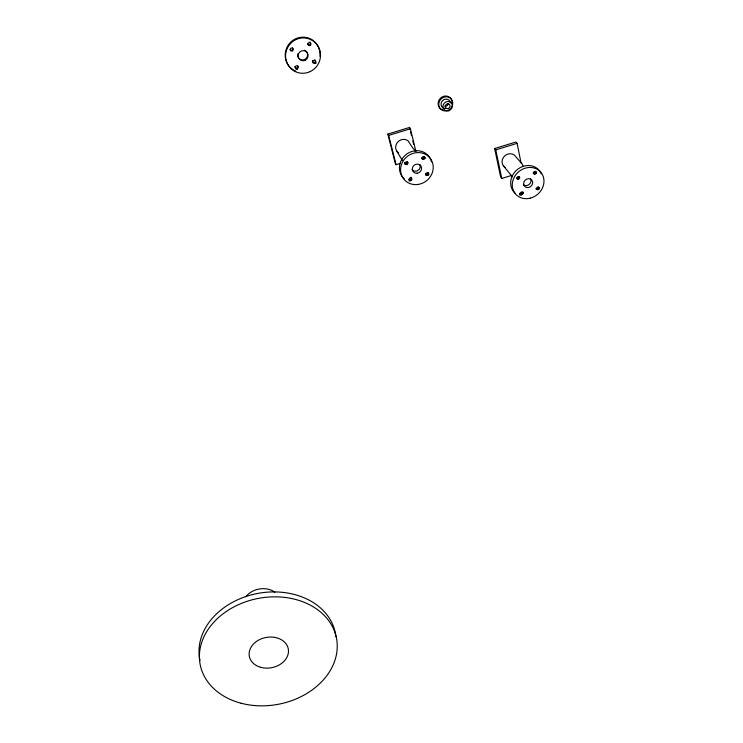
<?xml version="1.0" encoding="UTF-8"?>
<svg xmlns="http://www.w3.org/2000/svg" width="743" height="743" viewBox="0 0 743 743"><rect width="100%" height="100%" fill="white"/><g stroke="black" fill="none" stroke-linecap="round" stroke-linejoin="round"><path stroke-width="1.11" d="M400.375 163.386L396.075 164.695L395.257 163.293L387.846 134.084L409.523 127.452L410.405 128.762L415.969 151.6M387.846 134.084L388.654 135.412L410.405 128.762M511.769 175.404L501.776 178.459L500.643 177.048L494.643 148.535L515.921 142.024L517.109 143.353L521.094 163.191M494.643 148.535L495.767 149.882L517.109 143.353M503.661 166.153L512.419 176.788M396.623 150.959L402.437 160.516M388.654 135.412L396.075 164.695M409.523 127.452L410.071 129.7M410.619 131.957L411.446 135.337M412.82 140.966L413.647 144.346M495.767 149.882L501.776 178.459M297.562 69.136A3.018 2.963 -55 0 1 296.113 69.415M316.128 62.997A3.028 2.944 -56.6 0 1 315.487 63.564M297.711 65.793A1.514 1.477 -55 0 1 296.708 67.873A1.514 1.477 -55 0 1 294.86 66.554M292.593 47.877A1.523 1.495 -64.8 0 1 292.175 49.948A1.523 1.495 -64.8 0 1 290.123 49.632M309.757 41.961A1.532 1.486 -64 0 1 309.812 44.58A1.532 1.486 -64 0 1 307.518 43.428M314.735 59.784A1.514 1.477 -56.6 0 1 315.208 61.762A1.514 1.477 -56.6 0 1 313.277 62.431A1.514 1.477 -56.6 0 1 312.534 60.545M295.788 71.161A17.748 17.33 -60.1 0 1 285.999 49.837A17.748 17.33 -60.1 0 1 306.209 37.456A17.748 17.33 -60.1 0 1 319.954 56.347M304.454 50.162A5.071 4.95 -60.1 0 1 307.388 56.384A5.071 4.95 -60.1 0 1 301.324 59.774A5.071 4.95 -60.1 0 1 297.804 53.877M404.545 179.082A16.736 15.464 -38.2 0 1 407.591 153.457A16.736 15.464 -38.2 0 1 431.534 161.909M419.897 164.472A4.783 4.421 -38.2 0 1 412.04 169.813M411.232 179.119A2.851 2.638 -36.5 0 1 409.04 179.964M410.591 180.781A2.861 2.638 -36.5 0 1 409.021 180.818M407.786 162.55A2.879 2.675 -38.2 0 1 404.48 163.943M424.643 157.089A2.879 2.666 -40 0 1 422.906 158.742M425.377 157.618A2.888 2.666 -39.9 0 1 424.82 158.696M428.618 172.692A2.861 2.628 -38.2 0 1 425.395 174.874M429.092 174.001A2.87 2.638 -38.2 0 1 428.395 174.995M410.981 177.206A1.43 1.319 -36.5 0 1 410.944 179.054A1.43 1.319 -36.5 0 1 409.049 179.304M407.266 161.602A1.44 1.337 -38.2 0 1 406.291 163.516A1.44 1.337 -38.2 0 1 404.564 162.429M423.947 156.401A1.449 1.337 -39.9 0 1 421.634 158.083M427.922 172.794A1.43 1.319 -38.2 0 1 425.386 173.955M398.619 153.058A7.774 7.244 -40.1 0 1 397.31 142.535A7.774 7.244 -40.1 0 1 408.102 140.817L412.792 148.052A7.904 7.346 -39.4 0 1 415.096 151.293M515.15 193.236A16.615 14.702 -41.6 0 1 517.936 169.088A16.615 14.702 -41.6 0 1 541.21 173.806M530.493 178.691A4.746 4.198 -41.6 0 1 529.211 184.357A4.746 4.198 -41.6 0 1 523.434 184.803M522.413 192.121A2.833 2.508 -40.5 0 1 519.645 194.081M523.378 192.131A2.842 2.517 -40.4 0 1 522.245 194.35M521.196 194.917A2.842 2.517 -40.4 0 1 519.673 194.954M518.985 177.103A2.861 2.535 -41.7 0 1 516.673 178.543M518.215 179.295A2.861 2.545 -41.7 0 1 517.639 179.453M535.434 171.921A2.861 2.535 -42.6 0 1 533.4 173.472M536.576 171.912A2.87 2.535 -42.6 0 1 535.768 173.5M538.378 187.673A2.842 2.498 -41.4 0 1 536.075 189.103M539.622 187.524A2.842 2.508 -41.3 0 1 538.814 189.093M522.023 192.075A1.421 1.254 -40.4 0 1 519.701 193.412M518.855 176.481A1.43 1.272 -41.7 0 1 516.747 177.995M535.211 171.28A1.43 1.272 -42.6 0 1 533.13 172.98M538.238 186.818A1.421 1.254 -41.3 0 1 536.047 188.49M505.314 167.472A7.718 6.901 -42.9 0 1 503.624 157.135A7.718 6.901 -42.9 0 1 514.397 155.129L520.778 162.457A7.848 6.993 -42.4 0 1 523.007 166.181M442.67 109.899A7.337 6.771 -47.9 0 1 438.333 101.819A7.337 6.771 -47.9 0 1 446.246 96.014A7.337 6.771 -47.9 0 1 452.143 102.943M446.784 108.385A4.904 4.523 -47.8 0 1 441.147 105.125A4.904 4.523 -47.8 0 1 445.011 99.265A4.904 4.523 -47.8 0 1 450.416 102.887M448.103 103.593A2.452 2.257 -47.8 0 1 444.713 106.073M245.868 596.768A18.798 14.934 -10.6 0 1 274.901 592.236M200.006 660.416A69.043 53.719 -10.8 0 1 258.908 593.22A69.043 53.719 -10.8 0 1 335.901 636.714M310.277 71.532A17.786 17.368 -59.7 0 0 313.184 40.995A17.786 17.368 -59.7 0 0 285.646 54.267A17.786 17.368 -59.7 0 0 310.277 71.532M305.299 60.174A5.08 4.96 -59.7 0 0 305.819 51.434A5.08 4.96 -59.7 0 0 298.082 55.502A5.08 4.96 -59.7 0 0 305.299 60.174M297.311 68.635A1.514 1.486 -54.6 0 0 297.646 66.043A1.514 1.486 -54.6 0 0 295.259 67.093A1.514 1.486 -54.6 0 0 297.311 68.635M292.482 50.803A1.532 1.495 -64.4 0 0 292.436 48.165A1.532 1.495 -64.4 0 0 290.207 49.558A1.532 1.495 -64.4 0 0 292.482 50.803M310.202 45.388A1.532 1.495 -63.6 0 0 310.184 42.741A1.532 1.495 -63.6 0 0 307.936 44.134A1.532 1.495 -63.6 0 0 310.202 45.388M314.911 63.257A1.523 1.477 -56.3 0 0 315.255 60.657A1.523 1.477 -56.3 0 0 312.868 61.715A1.523 1.477 -56.3 0 0 314.911 63.257M418.188 184.422A16.81 15.519 -38.1 0 0 430.364 158.528A16.81 15.519 -38.1 0 0 402.167 162.838A16.81 15.519 -38.1 0 0 418.188 184.422M417.222 173.221A4.802 4.43 -38.1 0 0 420.817 165.865A4.802 4.43 -38.1 0 0 412.746 166.971A4.802 4.43 -38.1 0 0 417.222 173.221M410.656 180.577A1.43 1.319 -36.4 0 0 411.724 178.385A1.43 1.319 -36.4 0 0 409.309 178.719A1.43 1.319 -36.4 0 0 410.656 180.577M406.672 164.574A1.449 1.337 -38.1 0 0 407.749 162.364A1.449 1.337 -38.1 0 0 405.316 162.698A1.449 1.337 -38.1 0 0 406.672 164.574M423.417 159.457A1.449 1.337 -39.8 0 0 424.504 157.228A1.449 1.337 -39.8 0 0 422.08 157.562A1.449 1.337 -39.8 0 0 423.417 159.457M427.29 175.487A1.44 1.319 -38.1 0 0 428.367 173.295A1.44 1.319 -38.1 0 0 425.962 173.63A1.44 1.319 -38.1 0 0 427.29 175.487M530.27 198.167A16.69 14.749 -41.4 0 0 540.653 172.051A16.69 14.749 -41.4 0 0 513.432 178.961A16.69 14.749 -41.4 0 0 530.27 198.167M528.552 187.505A4.764 4.217 -41.4 0 0 531.839 180.14A4.764 4.217 -41.4 0 0 524.019 181.784A4.764 4.217 -41.4 0 0 528.552 187.505M521.66 194.74A1.421 1.254 -40.4 0 0 522.635 192.539A1.421 1.254 -40.4 0 0 520.295 193.041A1.421 1.254 -40.4 0 0 521.66 194.74M518.493 179.137A1.43 1.272 -41.6 0 0 519.468 176.918A1.43 1.272 -41.6 0 0 517.119 177.41A1.43 1.272 -41.6 0 0 518.493 179.137M534.914 174.113A1.44 1.272 -42.5 0 0 535.898 171.884A1.44 1.272 -42.5 0 0 533.548 172.385A1.44 1.272 -42.5 0 0 534.914 174.113M537.969 189.744A1.43 1.254 -41.3 0 0 538.963 187.542A1.43 1.254 -41.3 0 0 536.622 188.035A1.43 1.254 -41.3 0 0 537.969 189.744M447.602 110.54A7.356 6.78 -47.8 0 0 450.713 98.429A7.356 6.78 -47.8 0 0 438.946 102.599A7.356 6.78 -47.8 0 0 447.602 110.54M448.568 110.8A4.932 4.542 -47.5 0 0 451.215 102.803A4.932 4.542 -47.5 0 0 443.181 105.051A4.932 4.542 -47.5 0 0 448.568 110.8M448.113 108.515A2.461 2.275 -47.5 0 0 449.431 104.512A2.461 2.275 -47.5 0 0 445.419 105.645A2.461 2.275 -47.5 0 0 448.113 108.515M241.113 703.24A69.424 53.877 -10.9 0 0 336.774 639.862A69.424 53.877 -10.9 0 0 227.07 610.96A69.424 53.877 -10.9 0 0 241.113 703.24M260.644 667.298A19.829 15.38 -10.9 0 0 288.405 649.633A19.829 15.38 -10.9 0 0 257.366 640.837A19.829 15.38 -10.9 0 0 260.644 667.298"/></g></svg>
